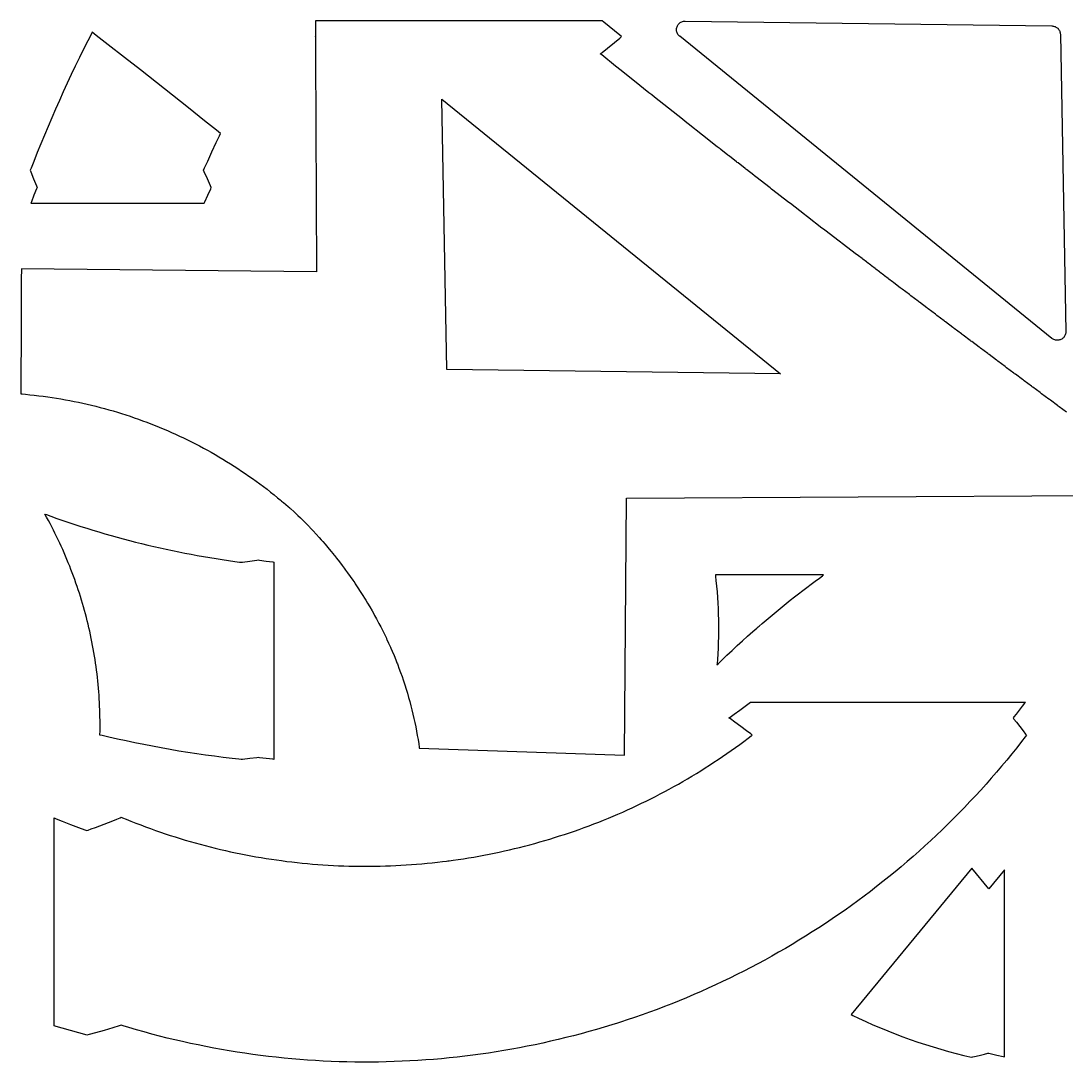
# Model space of a CAD drawing. Extents: x 0 to 1082, y 1687 to 2376.
# Drawn here: x 0 to 691, y 1687 to 2376 of the extents above; entities that cross this region are included whole.
import ezdxf

# ---------------------------------------------------------------- set-up
doc = ezdxf.new("R2010")
doc.units = 0
doc.header["$MEASUREMENT"] = 0
doc.layers.get('0').update_dxf_attribs({"true_color": 0xffffff})

msp = doc.modelspace()

# ---------------------------------------------------------------- linework, layer by layer
at = {"color": 0}
for p, q in [((384.099, 2375.58), (194.674, 2375.58)), ((194.674, 2375.58), (194.728, 2365.13)), ((385.174, 2374.72), (384.099, 2375.58)), ((395.933, 2366.06), (385.174, 2374.72)), ((433.304, 2369.57), (433.306, 2370.01)), ((433.314, 2369.43), (433.304, 2369.57)), ((433.306, 2370.01), (433.36, 2370.6)), ((433.324, 2369.28), (433.314, 2369.43)), ((433.382, 2368.83), (433.324, 2369.28)), ((433.36, 2370.6), (433.471, 2371.17)), ((433.471, 2371.17), (433.64, 2371.72)), ((433.64, 2371.72), (433.867, 2372.25)), ((433.867, 2372.25), (434.146, 2372.76)), ((434.146, 2372.76), (434.478, 2373.25)), ((434.478, 2373.25), (434.76, 2373.58)), ((434.76, 2373.58), (434.861, 2373.69)), ((434.861, 2373.69), (434.963, 2373.81)), ((434.963, 2373.81), (435.289, 2374.1)), ((435.289, 2374.1), (435.753, 2374.46)), ((435.753, 2374.46), (436.247, 2374.76)), ((436.247, 2374.76), (436.769, 2375.01)), ((436.769, 2375.01), (437.315, 2375.21)), ((437.315, 2375.21), (437.879, 2375.35)), ((437.879, 2375.35), (438.458, 2375.43)), ((438.458, 2375.43), (438.9, 2375.46)), ((438.9, 2375.46), (439.047, 2375.46)), ((439.047, 2375.46), (681.406, 2372.22)), ((681.406, 2372.22), (681.542, 2372.21)), ((681.542, 2372.21), (681.954, 2372.18)), ((681.954, 2372.18), (682.493, 2372.1)), ((682.493, 2372.1), (683.018, 2371.96)), ((683.018, 2371.96), (683.528, 2371.78)), ((683.528, 2371.78), (684.017, 2371.54)), ((684.017, 2371.54), (684.482, 2371.26)), ((684.482, 2371.26), (684.921, 2370.93)), ((684.921, 2370.93), (685.231, 2370.67)), ((685.231, 2370.67), (685.328, 2370.57)), ((685.328, 2370.57), (685.425, 2370.47)), ((685.425, 2370.47), (685.699, 2370.17)), ((685.699, 2370.17), (686.025, 2369.72)), ((686.025, 2369.72), (686.308, 2369.26)), ((686.308, 2369.26), (686.544, 2368.78)), ((44.2832, 2362.51), (41.4796, 2356.93)), ((46.4096, 2366.69), (44.2832, 2362.51)), ((47.1247, 2368.08), (46.4096, 2366.69)), ((49.7922, 2366.01), (47.1247, 2368.08)), ((57.7874, 2359.79), (49.7922, 2366.01)), ((194.728, 2365.25), (194.668, 2353.92)), ((194.728, 2365.13), (194.728, 2365.25)), ((384.1, 2354.79), (395.836, 2364.25)), ((395.836, 2364.25), (397.01, 2365.19)), ((397.01, 2365.19), (395.933, 2366.06)), ((433.51, 2368.26), (433.382, 2368.83)), ((433.694, 2367.72), (433.51, 2368.26)), ((433.933, 2367.19), (433.694, 2367.72)), ((434.226, 2366.69), (433.933, 2367.19)), ((434.569, 2366.22), (434.226, 2366.69)), ((434.96, 2365.78), (434.569, 2366.22)), ((435.283, 2365.49), (434.96, 2365.78)), ((435.397, 2365.39), (435.283, 2365.49)), ((681.339, 2165.72), (435.397, 2365.39)), ((686.544, 2368.78), (686.733, 2368.26)), ((686.733, 2368.26), (686.872, 2367.74)), ((686.872, 2367.74), (686.961, 2367.19)), ((686.961, 2367.19), (686.994, 2366.79)), ((686.994, 2366.79), (686.997, 2366.65)), ((686.997, 2366.65), (690.581, 2170.22)), ((41.4796, 2356.93), (38.7139, 2351.32)), ((68.4351, 2351.47), (57.7874, 2359.79)), ((38.7139, 2351.32), (35.9863, 2345.69)), ((79.0682, 2343.14), (68.4351, 2351.47)), ((194.668, 2353.92), (194.669, 2353.74)), ((194.669, 2353.74), (195.418, 2209.67)), ((382.928, 2353.85), (384.1, 2354.79)), ((383.847, 2353.11), (382.928, 2353.85)), ((393.042, 2345.71), (383.847, 2353.11)), ((35.9863, 2345.69), (33.2968, 2340.06)), ((89.6865, 2334.79), (79.0682, 2343.14)), ((393.963, 2344.97), (393.042, 2345.71)), ((395.874, 2343.44), (393.963, 2344.97)), ((405.438, 2335.78), (395.874, 2343.44)), ((33.2968, 2340.06), (30.6454, 2334.4)), ((100.29, 2326.42), (89.6865, 2334.79)), ((415.015, 2328.14), (405.438, 2335.78)), ((28.0324, 2328.72), (25.4576, 2323.03)), ((30.6454, 2334.4), (28.0324, 2328.72)), ((416.932, 2326.61), (415.015, 2328.14)), ((25.4576, 2323.03), (22.9215, 2317.31)), ((110.878, 2318.03), (100.29, 2326.42)), ((281.558, 2145.17), (278.297, 2323.92)), ((278.297, 2323.92), (502.103, 2142.22)), ((418.774, 2325.15), (416.932, 2326.61)), ((427.987, 2317.83), (418.774, 2325.15)), ((22.9215, 2317.31), (20.4238, 2311.58)), ((121.452, 2309.61), (110.878, 2318.03)), ((437.213, 2310.53), (427.987, 2317.83)), ((20.4238, 2311.58), (17.9647, 2305.83)), ((129.373, 2303.29), (121.452, 2309.61)), ((439.058, 2309.07), (437.213, 2310.53)), ((440.979, 2307.56), (439.058, 2309.07)), ((450.588, 2299.99), (440.979, 2307.56)), ((17.9647, 2305.83), (15.5444, 2300.07)), ((132.011, 2301.19), (129.373, 2303.29)), ((131.282, 2299.68), (132.011, 2301.19)), ((13.1629, 2294.29), (10.8203, 2288.5)), ((15.5444, 2300.07), (13.1629, 2294.29)), ((126.278, 2289.07), (129.12, 2295.14)), ((129.12, 2295.14), (131.282, 2299.68)), ((460.207, 2292.43), (450.588, 2299.99)), ((10.8203, 2288.5), (8.5167, 2282.68)), ((123.486, 2282.97), (126.278, 2289.07)), ((462.132, 2290.92), (460.207, 2292.43)), ((462.603, 2290.54), (462.132, 2290.92)), ((467.311, 2286.86), (462.603, 2290.54)), ((467.782, 2286.49), (467.311, 2286.86)), ((468.257, 2286.13), (467.782, 2286.49)), ((8.5167, 2282.68), (6.8133, 2278.32)), ((121.423, 2278.39), (123.486, 2282.97)), ((473.011, 2282.4), (468.257, 2286.13)), ((473.486, 2282.03), (473.011, 2282.4)), ((473.957, 2281.67), (473.486, 2282.03)), ((478.661, 2277.99), (473.957, 2281.67)), ((6.8133, 2278.32), (6.2521, 2276.86)), ((6.2521, 2276.86), (6.6165, 2275.92)), ((6.6165, 2275.92), (8.4575, 2271.18)), ((120.744, 2276.86), (121.423, 2278.39)), ((121.164, 2275.92), (120.744, 2276.86)), ((123.288, 2271.18), (121.164, 2275.92)), ((479.132, 2277.63), (478.661, 2277.99)), ((479.607, 2277.25), (479.132, 2277.63)), ((484.357, 2273.56), (479.607, 2277.25)), ((484.833, 2273.18), (484.357, 2273.56)), ((485.772, 2272.46), (484.833, 2273.18)), ((8.4575, 2271.18), (10.3232, 2266.46)), ((10.3232, 2266.46), (10.7001, 2265.51)), ((125.44, 2266.46), (123.288, 2271.18)), ((125.875, 2265.51), (125.44, 2266.46)), ((495.165, 2265.15), (485.772, 2272.46)), ((8.6425, 2260.33), (6.9513, 2256)), ((10.3545, 2264.65), (8.6425, 2260.33)), ((10.7001, 2265.51), (10.3545, 2264.65)), ((121.55, 2256), (123.501, 2260.33)), ((123.501, 2260.33), (125.476, 2264.65)), ((125.476, 2264.65), (125.875, 2265.51)), ((496.106, 2264.43), (495.165, 2265.15)), ((497.063, 2263.68), (496.106, 2264.43)), ((506.636, 2256.26), (497.063, 2263.68)), ((6.9513, 2256), (6.6162, 2255.13)), ((6.6162, 2255.13), (121.164, 2255.13)), ((121.164, 2255.13), (121.55, 2256)), ((507.593, 2255.53), (506.636, 2256.26)), ((508.535, 2254.81), (507.593, 2255.53)), ((517.956, 2247.53), (508.535, 2254.81)), ((518.899, 2246.81), (517.956, 2247.53)), ((519.857, 2246.07), (518.899, 2246.81)), ((529.45, 2238.68), (519.857, 2246.07)), ((530.411, 2237.94), (529.45, 2238.68)), ((531.354, 2237.22), (530.411, 2237.94)), ((540.8, 2229.97), (531.354, 2237.22)), ((541.746, 2229.25), (540.8, 2229.97)), ((542.706, 2228.51), (541.746, 2229.25)), ((552.319, 2221.17), (542.706, 2228.51)), ((553.281, 2220.43), (552.319, 2221.17)), ((553.519, 2220.25), (553.281, 2220.43)), ((555.903, 2218.43), (553.519, 2220.25)), ((556.142, 2218.25), (555.903, 2218.43)), ((556.381, 2218.07), (556.142, 2218.25)), ((558.775, 2216.24), (556.381, 2218.07)), ((0.3281, 2211.76), (0.3163, 2204.88)), ((195.418, 2209.67), (0.3281, 2211.76)), ((559.014, 2216.06), (558.775, 2216.24)), ((559.251, 2215.88), (559.014, 2216.06)), ((561.631, 2214.06), (559.251, 2215.88)), ((561.868, 2213.88), (561.631, 2214.06)), ((562.107, 2213.69), (561.868, 2213.88)), ((564.496, 2211.88), (562.107, 2213.69)), ((564.735, 2211.69), (564.496, 2211.88)), ((564.974, 2211.51), (564.735, 2211.69)), ((567.36, 2209.69), (564.974, 2211.51)), ((0.3163, 2204.88), (0.2201, 2170.39)), ((567.599, 2209.51), (567.36, 2209.69)), ((567.838, 2209.33), (567.599, 2209.51)), ((570.235, 2207.51), (567.838, 2209.33)), ((570.475, 2207.33), (570.235, 2207.51)), ((570.713, 2207.15), (570.475, 2207.33)), ((573.093, 2205.33), (570.713, 2207.15)), ((573.332, 2205.15), (573.093, 2205.33)), ((573.571, 2204.97), (573.332, 2205.15)), ((575.961, 2203.17), (573.571, 2204.97)), ((576.2, 2202.99), (575.961, 2203.17)), ((576.676, 2202.61), (576.2, 2202.99)), ((581.439, 2199), (576.676, 2202.61)), ((581.915, 2198.64), (581.439, 2199)), ((582.396, 2198.28), (581.915, 2198.64)), ((587.197, 2194.64), (582.396, 2198.28)), ((587.678, 2194.28), (587.197, 2194.64)), ((588.154, 2193.92), (587.678, 2194.28)), ((592.922, 2190.31), (588.154, 2193.92)), ((593.399, 2189.94), (592.922, 2190.31)), ((593.879, 2189.58), (593.399, 2189.94)), ((598.686, 2185.96), (593.879, 2189.58)), ((599.167, 2185.6), (598.686, 2185.96)), ((599.644, 2185.24), (599.167, 2185.6)), ((604.415, 2181.64), (599.644, 2185.24)), ((604.893, 2181.28), (604.415, 2181.64)), ((605.374, 2180.92), (604.893, 2181.28)), ((610.185, 2177.29), (605.374, 2180.92)), ((610.667, 2176.92), (610.185, 2177.29)), ((611.144, 2176.57), (610.667, 2176.92)), ((615.921, 2172.97), (611.144, 2176.57)), ((0.2201, 2170.39), (0.0741, 2135.92)), ((616.399, 2172.61), (615.921, 2172.97)), ((616.879, 2172.25), (616.399, 2172.61)), ((621.696, 2168.63), (616.879, 2172.25)), ((690.499, 2169.15), (690.382, 2168.63)), ((690.565, 2169.68), (690.499, 2169.15)), ((690.583, 2170.08), (690.565, 2169.68)), ((690.581, 2170.22), (690.583, 2170.08)), ((622.176, 2168.26), (621.696, 2168.63)), ((622.656, 2167.9), (622.176, 2168.26)), ((627.436, 2164.32), (622.656, 2167.9)), ((627.914, 2163.96), (627.436, 2164.32)), ((628.396, 2163.6), (627.914, 2163.96)), ((633.215, 2159.99), (628.396, 2163.6)), ((681.444, 2165.63), (681.339, 2165.72)), ((681.775, 2165.4), (681.444, 2165.63)), ((682.235, 2165.13), (681.775, 2165.4)), ((682.718, 2164.89), (682.235, 2165.13)), ((683.218, 2164.71), (682.718, 2164.89)), ((683.735, 2164.57), (683.218, 2164.71)), ((684.262, 2164.49), (683.735, 2164.57)), ((684.797, 2164.44), (684.262, 2164.49)), ((685.203, 2164.46), (684.797, 2164.44)), ((685.338, 2164.46), (685.203, 2164.46)), ((685.472, 2164.47), (685.338, 2164.46)), ((685.874, 2164.53), (685.472, 2164.47)), ((686.399, 2164.65), (685.874, 2164.53)), ((686.907, 2164.81), (686.399, 2164.65)), ((687.397, 2165.03), (686.907, 2164.81)), ((687.864, 2165.28), (687.397, 2165.03)), ((688.307, 2165.58), (687.864, 2165.28)), ((688.721, 2165.92), (688.307, 2165.58)), ((689.012, 2166.19), (688.721, 2165.92)), ((689.104, 2166.31), (689.012, 2166.19)), ((689.194, 2166.4), (689.104, 2166.31)), ((689.449, 2166.72), (689.194, 2166.4)), ((689.75, 2167.17), (689.449, 2166.72)), ((690.007, 2167.63), (689.75, 2167.17)), ((690.218, 2168.13), (690.007, 2167.63)), ((690.382, 2168.63), (690.218, 2168.13)), ((633.699, 2159.63), (633.215, 2159.99)), ((634.176, 2159.26), (633.699, 2159.63)), ((638.961, 2155.68), (634.176, 2159.26)), ((639.44, 2155.33), (638.961, 2155.68)), ((639.922, 2154.97), (639.44, 2155.33)), ((644.747, 2151.36), (639.922, 2154.97)), ((645.229, 2151), (644.747, 2151.36)), ((645.708, 2150.64), (645.229, 2151)), ((650.496, 2147.07), (645.708, 2150.64)), ((502.103, 2142.22), (281.558, 2145.17)), ((650.975, 2146.71), (650.496, 2147.07)), ((651.458, 2146.35), (650.975, 2146.71)), ((656.285, 2142.75), (651.458, 2146.35)), ((656.768, 2142.39), (656.285, 2142.75)), ((657.247, 2142.03), (656.768, 2142.39)), ((662.039, 2138.46), (657.247, 2142.03)), ((0.0741, 2135.92), (0.0375, 2129.03)), ((662.519, 2138.11), (662.039, 2138.46)), ((663.001, 2137.75), (662.519, 2138.11)), ((667.833, 2134.15), (663.001, 2137.75)), ((0.0375, 2129.03), (0.7779, 2128.96)), ((0.7779, 2128.96), (2.998, 2128.76)), ((2.998, 2128.76), (5.9537, 2128.47)), ((5.9537, 2128.47), (8.9045, 2128.17)), ((8.9045, 2128.17), (11.85, 2127.82)), ((11.85, 2127.82), (14.7901, 2127.44)), ((668.317, 2133.79), (667.833, 2134.15)), ((668.796, 2133.43), (668.317, 2133.79)), ((673.592, 2129.88), (668.796, 2133.43)), ((674.072, 2129.51), (673.592, 2129.88)), ((674.556, 2129.15), (674.072, 2129.51)), ((679.39, 2125.57), (674.556, 2129.15)), ((14.7901, 2127.44), (17.7247, 2127.06)), ((17.7247, 2127.06), (20.6536, 2126.63)), ((20.6536, 2126.63), (23.5764, 2126.17)), ((23.5764, 2126.17), (26.4932, 2125.68)), ((26.4932, 2125.68), (29.4036, 2125.18)), ((29.4036, 2125.18), (32.3075, 2124.64)), ((32.3075, 2124.64), (35.2047, 2124.07)), ((35.2047, 2124.07), (38.095, 2123.47)), ((38.095, 2123.47), (40.9782, 2122.86)), ((40.9782, 2122.86), (43.8542, 2122.21)), ((43.8542, 2122.21), (46.7228, 2121.53)), ((46.7228, 2121.53), (49.5836, 2120.83)), ((49.5836, 2120.83), (52.4365, 2120.1)), ((679.874, 2125.21), (679.39, 2125.57)), ((680.354, 2124.85), (679.874, 2125.21)), ((685.153, 2121.29), (680.354, 2124.85)), ((685.633, 2120.94), (685.153, 2121.29)), ((686.117, 2120.58), (685.633, 2120.94)), ((690.957, 2117), (686.117, 2120.58)), ((52.4365, 2120.1), (55.2815, 2119.35)), ((55.2815, 2119.35), (58.1183, 2118.56)), ((58.1183, 2118.56), (60.9468, 2117.75)), ((60.9468, 2117.75), (63.7665, 2116.92)), ((63.7665, 2116.92), (66.5776, 2116.04)), ((66.5776, 2116.04), (69.3796, 2115.15)), ((69.3796, 2115.15), (72.1725, 2114.24)), ((72.1725, 2114.24), (74.9561, 2113.29)), ((74.9561, 2113.29), (77.73, 2112.32)), ((77.73, 2112.32), (80.4943, 2111.32)), ((80.4943, 2111.32), (83.2488, 2110.31)), ((83.2488, 2110.31), (85.9931, 2109.25)), ((85.9931, 2109.25), (88.7269, 2108.18)), ((88.7269, 2108.18), (91.4506, 2107.07)), ((91.4506, 2107.07), (94.1633, 2105.94)), ((94.1633, 2105.94), (96.8653, 2104.79)), ((96.8653, 2104.79), (99.5562, 2103.61)), ((99.5562, 2103.61), (102.236, 2102.4)), ((102.236, 2102.4), (104.904, 2101.18)), ((104.904, 2101.18), (107.561, 2099.92)), ((107.561, 2099.92), (110.206, 2098.64)), ((110.206, 2098.64), (112.839, 2097.33)), ((112.839, 2097.33), (115.459, 2096)), ((115.459, 2096), (118.068, 2094.64)), ((118.068, 2094.64), (120.664, 2093.25)), ((120.664, 2093.25), (123.247, 2091.85)), ((123.247, 2091.85), (125.817, 2090.4)), ((125.817, 2090.4), (128.374, 2088.94)), ((128.374, 2088.94), (130.917, 2087.46)), ((130.917, 2087.46), (133.448, 2085.96)), ((133.448, 2085.96), (135.964, 2084.42)), ((135.964, 2084.42), (138.467, 2082.86)), ((138.467, 2082.86), (140.956, 2081.28)), ((140.956, 2081.28), (143.429, 2079.67)), ((143.429, 2079.67), (145.889, 2078.04)), ((145.889, 2078.04), (148.335, 2076.39)), ((148.335, 2076.39), (150.765, 2074.71)), ((150.765, 2074.71), (153.181, 2073)), ((153.181, 2073), (155.581, 2071.28)), ((155.581, 2071.28), (157.965, 2069.51)), ((157.965, 2069.51), (160.335, 2067.74)), ((160.335, 2067.74), (162.689, 2065.94)), ((162.689, 2065.94), (165.026, 2064.11)), ((165.026, 2064.11), (167.347, 2062.26)), ((167.347, 2062.26), (169.653, 2060.39)), ((169.653, 2060.39), (171.371, 2058.97)), ((171.371, 2058.97), (171.94, 2058.5)), ((171.94, 2058.5), (172.331, 2058.18)), ((398.918, 1890.28), (400.19, 2060.06)), ((400.19, 2060.06), (748.303, 2062.11)), ((172.331, 2058.18), (173.494, 2057.22)), ((173.494, 2057.22), (175.032, 2055.93)), ((175.032, 2055.93), (176.553, 2054.63)), ((176.553, 2054.63), (177.685, 2053.63)), ((177.685, 2053.63), (178.06, 2053.29)), ((178.06, 2053.29), (178.447, 2052.94)), ((178.447, 2052.94), (180.372, 2051.19)), ((16.1543, 2049.06), (15.8614, 2049.58)), ((15.8614, 2049.58), (16.844, 2049.22)), ((17.0244, 2047.49), (16.1543, 2049.06)), ((16.844, 2049.22), (19.7971, 2048.15)), ((18.1692, 2045.39), (17.0244, 2047.49)), ((19.2957, 2043.28), (18.1692, 2045.39)), ((19.7971, 2048.15), (23.7418, 2046.75)), ((23.7418, 2046.75), (27.6954, 2045.39)), ((27.6954, 2045.39), (31.6576, 2044.04)), ((180.372, 2051.19), (182.276, 2049.42)), ((182.276, 2049.42), (182.654, 2049.07)), ((182.654, 2049.07), (183.004, 2048.74)), ((183.004, 2048.74), (184.744, 2047.06)), ((184.744, 2047.06), (186.468, 2045.38)), ((186.468, 2045.38), (186.811, 2045.03)), ((186.811, 2045.03), (187.171, 2044.67)), ((187.171, 2044.67), (188.96, 2042.86)), ((20.4039, 2041.17), (19.2957, 2043.28)), ((21.4938, 2039.04), (20.4039, 2041.17)), ((22.5654, 2036.9), (21.4938, 2039.04)), ((31.6576, 2044.04), (35.6286, 2042.72)), ((35.6286, 2042.72), (39.6079, 2041.43)), ((39.6079, 2041.43), (43.5956, 2040.18)), ((43.5956, 2040.18), (47.5913, 2038.94)), ((47.5913, 2038.94), (51.595, 2037.74)), ((51.595, 2037.74), (55.6067, 2036.56)), ((188.96, 2042.86), (190.729, 2041.04)), ((190.729, 2041.04), (191.082, 2040.67)), ((191.082, 2040.67), (191.59, 2040.14)), ((191.59, 2040.14), (193.103, 2038.54)), ((193.103, 2038.54), (195.101, 2036.38)), ((23.6186, 2034.76), (22.5654, 2036.9)), ((24.6533, 2032.61), (23.6186, 2034.76)), ((25.6696, 2030.46), (24.6533, 2032.61)), ((55.6067, 2036.56), (59.626, 2035.4)), ((59.626, 2035.4), (63.6529, 2034.28)), ((63.6529, 2034.28), (67.6872, 2033.18)), ((67.6872, 2033.18), (71.7289, 2032.13)), ((71.7289, 2032.13), (75.7776, 2031.08)), ((75.7776, 2031.08), (79.8333, 2030.07)), ((195.101, 2036.38), (197.075, 2034.19)), ((197.075, 2034.19), (198.54, 2032.56)), ((198.54, 2032.56), (199.025, 2032)), ((199.025, 2032), (199.525, 2031.43)), ((199.525, 2031.43), (201.014, 2029.71)), ((26.6675, 2028.29), (25.6696, 2030.46)), ((27.6468, 2026.13), (26.6675, 2028.29)), ((28.6076, 2023.94), (27.6468, 2026.13)), ((29.5499, 2021.75), (28.6076, 2023.94)), ((79.8333, 2030.07), (83.8961, 2029.08)), ((83.8961, 2029.08), (87.9654, 2028.13)), ((87.9654, 2028.13), (92.0413, 2027.19)), ((92.0413, 2027.19), (96.1236, 2026.31)), ((96.1236, 2026.31), (100.212, 2025.43)), ((100.212, 2025.43), (104.307, 2024.58)), ((104.307, 2024.58), (108.408, 2023.76)), ((201.014, 2029.71), (202.979, 2027.39)), ((202.979, 2027.39), (204.919, 2025.06)), ((204.919, 2025.06), (206.358, 2023.29)), ((30.4736, 2019.56), (29.5499, 2021.75)), ((31.3786, 2017.36), (30.4736, 2019.56)), ((32.265, 2015.15), (31.3786, 2017.36)), ((108.408, 2023.76), (112.514, 2022.99)), ((112.514, 2022.99), (116.627, 2022.22)), ((116.627, 2022.22), (120.744, 2021.49)), ((120.744, 2021.49), (124.868, 2020.79)), ((124.868, 2020.79), (128.996, 2020.11)), ((128.996, 2020.11), (133.13, 2019.47)), ((133.13, 2019.47), (137.268, 2018.85)), ((137.268, 2018.85), (141.413, 2018.26)), ((141.413, 2018.26), (144.522, 2017.83)), ((144.522, 2017.83), (145.56, 2017.69)), ((145.56, 2017.69), (146.506, 2017.82)), ((146.506, 2017.82), (151.233, 2018.47)), ((151.233, 2018.47), (155.956, 2019.15)), ((155.956, 2019.15), (156.899, 2019.31)), ((156.899, 2019.31), (157.764, 2019.17)), ((157.764, 2019.17), (162.092, 2018.54)), ((162.092, 2018.54), (166.425, 2017.94)), ((166.425, 2017.94), (167.293, 2017.82)), ((167.293, 2017.82), (167.293, 1887.43)), ((206.358, 2023.29), (206.833, 2022.69)), ((206.833, 2022.69), (207.303, 2022.11)), ((207.303, 2022.11), (208.697, 2020.35)), ((208.697, 2020.35), (210.538, 2017.99)), ((210.538, 2017.99), (212.351, 2015.6)), ((33.1328, 2012.94), (32.265, 2015.15)), ((33.9818, 2010.72), (33.1328, 2012.94)), ((34.8119, 2008.49), (33.9818, 2010.72)), ((212.351, 2015.6), (213.697, 2013.79)), ((213.697, 2013.79), (214.142, 2013.19)), ((214.142, 2013.19), (214.585, 2012.6)), ((214.585, 2012.6), (215.903, 2010.78)), ((215.903, 2010.78), (217.64, 2008.33)), ((35.6235, 2006.26), (34.8119, 2008.49)), ((36.4161, 2004.01), (35.6235, 2006.26)), ((37.19, 2001.78), (36.4161, 2004.01)), ((217.64, 2008.33), (219.351, 2005.89)), ((219.351, 2005.89), (220.618, 2004.03)), ((220.618, 2004.03), (221.036, 2003.4)), ((221.036, 2003.4), (221.458, 2002.79)), ((458.976, 2009.33), (459.089, 2008.4)), ((530.553, 2009.33), (458.976, 2009.33)), ((459.089, 2008.4), (459.401, 2005.63)), ((459.401, 2005.63), (459.778, 2001.92)), ((519.432, 2001.13), (522.194, 2003.19)), ((522.194, 2003.19), (524.969, 2005.26)), ((524.969, 2005.26), (527.756, 2007.31)), ((527.756, 2007.31), (529.851, 2008.83)), ((529.851, 2008.83), (530.553, 2009.33)), ((37.945, 1999.53), (37.19, 2001.78)), ((38.6811, 1997.26), (37.945, 1999.53)), ((39.3983, 1995), (38.6811, 1997.26)), ((221.458, 2002.79), (222.708, 2000.9)), ((222.708, 2000.9), (224.351, 1998.38)), ((224.351, 1998.38), (225.969, 1995.83)), ((459.778, 2001.92), (460.107, 1998.21)), ((460.107, 1998.21), (460.387, 1994.49)), ((511.218, 1994.81), (513.944, 1996.92)), ((513.944, 1996.92), (516.682, 1999.03)), ((516.682, 1999.03), (519.432, 2001.13)), ((40.0965, 1992.74), (39.3983, 1995)), ((40.7758, 1990.46), (40.0965, 1992.74)), ((41.436, 1988.18), (40.7758, 1990.46)), ((225.969, 1995.83), (227.165, 1993.92)), ((227.165, 1993.92), (227.56, 1993.26)), ((227.56, 1993.26), (227.949, 1992.64)), ((227.949, 1992.64), (229.101, 1990.72)), ((229.101, 1990.72), (230.615, 1988.17)), ((460.387, 1994.49), (460.621, 1990.78)), ((460.621, 1990.78), (460.804, 1987.06)), ((503.111, 1988.33), (505.801, 1990.51)), ((505.801, 1990.51), (508.504, 1992.67)), ((508.504, 1992.67), (511.218, 1994.81)), ((42.0772, 1985.89), (41.436, 1988.18)), ((42.6993, 1983.6), (42.0772, 1985.89)), ((43.3024, 1981.31), (42.6993, 1983.6)), ((230.615, 1988.17), (232.101, 1985.58)), ((232.101, 1985.58), (233.2, 1983.65)), ((233.2, 1983.65), (233.561, 1983)), ((233.561, 1983), (233.804, 1982.56)), ((233.804, 1982.56), (235.004, 1980.36)), ((460.804, 1987.06), (460.942, 1983.33)), ((460.942, 1983.33), (461.029, 1979.61)), ((495.117, 1981.74), (497.769, 1983.96)), ((497.769, 1983.96), (500.435, 1986.15)), ((500.435, 1986.15), (503.111, 1988.33)), ((43.8863, 1979.01), (43.3024, 1981.31)), ((44.4508, 1976.71), (43.8863, 1979.01)), ((44.9965, 1974.39), (44.4508, 1976.71)), ((235.004, 1980.36), (236.186, 1978.17)), ((236.186, 1978.17), (236.419, 1977.72)), ((236.419, 1977.72), (236.65, 1977.28)), ((236.65, 1977.28), (237.793, 1975.08)), ((461.029, 1979.61), (461.069, 1975.89)), ((461.069, 1975.89), (461.061, 1972.17)), ((487.235, 1975), (487.886, 1975.57)), ((487.886, 1975.57), (489.849, 1977.26)), ((489.849, 1977.26), (492.476, 1979.51)), ((492.476, 1979.51), (495.117, 1981.74)), ((45.5228, 1972.08), (44.9965, 1974.39)), ((46.0297, 1969.76), (45.5228, 1972.08)), ((46.5176, 1967.44), (46.0297, 1969.76)), ((237.793, 1975.08), (238.915, 1972.86)), ((238.915, 1972.86), (239.136, 1972.42)), ((239.136, 1972.42), (239.36, 1971.97)), ((239.36, 1971.97), (240.461, 1969.72)), ((240.461, 1969.72), (241.543, 1967.47)), ((461.061, 1972.17), (461.004, 1968.43)), ((476.842, 1965.76), (480.282, 1968.86)), ((480.282, 1968.86), (483.747, 1971.94)), ((483.747, 1971.94), (486.36, 1974.25)), ((486.36, 1974.25), (487.235, 1975)), ((487.235, 1975), (487.235, 1975)), ((46.986, 1965.11), (46.5176, 1967.44)), ((47.4351, 1962.78), (46.986, 1965.11)), ((47.8649, 1960.44), (47.4351, 1962.78)), ((241.543, 1967.47), (241.756, 1967.03)), ((241.756, 1967.03), (241.967, 1966.57)), ((241.967, 1966.57), (243.008, 1964.32)), ((243.008, 1964.32), (244.029, 1962.07)), ((244.029, 1962.07), (244.231, 1961.61)), ((460.9, 1964.71), (460.747, 1960.99)), ((461.004, 1968.43), (460.9, 1964.71)), ((470.032, 1959.46), (473.425, 1962.63)), ((473.425, 1962.63), (476.842, 1965.76)), ((48.2751, 1958.11), (47.8649, 1960.44)), ((48.6661, 1955.76), (48.2751, 1958.11)), ((49.0375, 1953.42), (48.6661, 1955.76)), ((244.231, 1961.61), (244.535, 1960.93)), ((244.535, 1960.93), (245.433, 1958.86)), ((245.433, 1958.86), (246.606, 1956.08)), ((246.606, 1956.08), (247.744, 1953.31)), ((460.546, 1957.26), (460.296, 1953.54)), ((460.747, 1960.99), (460.546, 1957.26)), ((463.319, 1953.07), (466.664, 1956.28)), ((466.664, 1956.28), (470.032, 1959.46)), ((49.3894, 1951.07), (49.0375, 1953.42)), ((49.7218, 1948.72), (49.3894, 1951.07)), ((50.0347, 1946.36), (49.7218, 1948.72)), ((247.744, 1953.31), (248.579, 1951.21)), ((248.579, 1951.21), (248.851, 1950.51)), ((248.851, 1950.51), (249.121, 1949.82)), ((249.121, 1949.82), (249.908, 1947.75)), ((460.079, 1950.76), (459.999, 1949.83)), ((459.999, 1949.83), (460.826, 1950.64)), ((460.296, 1953.54), (460.079, 1950.76)), ((460.826, 1950.64), (463.319, 1953.07)), ((50.3279, 1944), (50.0347, 1946.36)), ((50.6017, 1941.64), (50.3279, 1944)), ((50.8557, 1939.28), (50.6017, 1941.64)), ((249.908, 1947.75), (250.932, 1944.97)), ((250.932, 1944.97), (251.922, 1942.18)), ((251.922, 1942.18), (252.646, 1940.08)), ((51.09, 1936.9), (50.8557, 1939.28)), ((51.3046, 1934.54), (51.09, 1936.9)), ((51.4994, 1932.17), (51.3046, 1934.54)), ((252.646, 1940.08), (252.881, 1939.38)), ((252.881, 1939.38), (253.108, 1938.71)), ((253.108, 1938.71), (253.776, 1936.65)), ((253.776, 1936.65), (254.64, 1933.93)), ((51.6746, 1929.79), (51.4994, 1932.17)), ((51.83, 1927.42), (51.6746, 1929.79)), ((51.9656, 1925.03), (51.83, 1927.42)), ((254.64, 1933.93), (255.472, 1931.18)), ((255.472, 1931.18), (256.271, 1928.43)), ((256.271, 1928.43), (257.039, 1925.68)), ((52.0811, 1922.65), (51.9656, 1925.03)), ((52.1769, 1920.26), (52.0811, 1922.65)), ((52.2528, 1917.89), (52.1769, 1920.26)), ((257.039, 1925.68), (257.772, 1922.9)), ((257.772, 1922.9), (258.475, 1920.13)), ((475.083, 1919.93), (478.636, 1922.56)), ((478.636, 1922.56), (481.282, 1924.54)), ((481.282, 1924.54), (482.16, 1925.21)), ((482.16, 1925.21), (663.854, 1925.21)), ((661.838, 1922.58), (659.806, 1919.99)), ((663.351, 1924.56), (661.838, 1922.58)), ((663.854, 1925.21), (663.351, 1924.56)), ((52.3088, 1915.5), (52.2528, 1917.89)), ((52.3446, 1913.11), (52.3088, 1915.5)), ((258.475, 1920.13), (259.144, 1917.35)), ((259.144, 1917.35), (259.781, 1914.56)), ((259.781, 1914.56), (260.385, 1911.75)), ((467.897, 1914.81), (468.803, 1915.44)), ((468.882, 1914.13), (467.897, 1914.81)), ((468.803, 1915.44), (471.504, 1917.35)), ((471.821, 1912.04), (468.882, 1914.13)), ((471.504, 1917.35), (475.083, 1919.93)), ((656.211, 1915.46), (655.694, 1914.81)), ((655.694, 1914.81), (656.258, 1914.11)), ((657.757, 1917.39), (656.211, 1915.46)), ((656.258, 1914.11), (657.942, 1912)), ((659.806, 1919.99), (657.757, 1917.39)), ((52.3322, 1905.93), (52.3564, 1908.33)), ((52.3606, 1910.72), (52.3446, 1913.11)), ((52.3564, 1908.33), (52.3606, 1910.72)), ((260.385, 1911.75), (260.957, 1908.94)), ((260.957, 1908.94), (261.496, 1906.14)), ((475.711, 1909.24), (471.821, 1912.04)), ((479.571, 1906.38), (475.711, 1909.24)), ((657.942, 1912), (660.172, 1909.17)), ((660.172, 1909.17), (662.383, 1906.33)), ((52.2881, 1903.54), (52.3015, 1904.14)), ((53.7275, 1903.19), (52.2881, 1903.54)), ((52.3015, 1904.14), (52.3322, 1905.93)), ((58.0515, 1902.18), (53.7275, 1903.19)), ((63.8251, 1900.86), (58.0515, 1902.18)), ((69.6088, 1899.6), (63.8251, 1900.86)), ((75.4018, 1898.38), (69.6088, 1899.6)), ((261.496, 1906.14), (262.001, 1903.32)), ((262.001, 1903.32), (262.474, 1900.49)), ((262.474, 1900.49), (262.914, 1897.65)), ((477.872, 1899.31), (480.642, 1901.38)), ((482.444, 1904.21), (479.571, 1906.38)), ((480.642, 1901.38), (482.71, 1902.94)), ((483.396, 1903.47), (482.444, 1904.21)), ((482.71, 1902.94), (483.396, 1903.47)), ((663.778, 1902.43), (661.364, 1899.31)), ((662.383, 1906.33), (664.031, 1904.19)), ((664.575, 1903.47), (663.778, 1902.43)), ((664.031, 1904.19), (664.575, 1903.47)), ((81.204, 1897.19), (75.4018, 1898.38)), ((87.0153, 1896.06), (81.204, 1897.19)), ((92.8353, 1894.97), (87.0153, 1896.06)), ((98.6638, 1893.93), (92.8353, 1894.97)), ((104.5, 1892.94), (98.6638, 1893.93)), ((110.345, 1892), (104.5, 1892.94)), ((262.914, 1897.65), (263.222, 1895.53)), ((263.222, 1895.53), (263.319, 1894.82)), ((263.319, 1894.82), (398.918, 1890.28)), ((466.639, 1891.26), (469.469, 1893.24)), ((469.469, 1893.24), (472.286, 1895.24)), ((472.286, 1895.24), (475.086, 1897.26)), ((475.086, 1897.26), (477.872, 1899.31)), ((658.115, 1895.17), (654.829, 1891.06)), ((661.364, 1899.31), (658.115, 1895.17)), ((116.197, 1891.11), (110.345, 1892)), ((122.056, 1890.25), (116.197, 1891.11)), ((127.922, 1889.46), (122.056, 1890.25)), ((133.795, 1888.69), (127.922, 1889.46)), ((139.675, 1887.99), (133.795, 1888.69)), ((144.087, 1887.49), (139.675, 1887.99)), ((145.56, 1887.32), (144.087, 1887.49)), ((146.506, 1887.43), (145.56, 1887.32)), ((151.232, 1887.96), (146.506, 1887.43)), ((155.954, 1888.53), (151.232, 1887.96)), ((156.899, 1888.64), (155.954, 1888.53)), ((157.764, 1888.54), (156.899, 1888.64)), ((162.093, 1888.01), (157.764, 1888.54)), ((166.425, 1887.53), (162.093, 1888.01)), ((167.293, 1887.43), (166.425, 1887.53)), ((458.057, 1885.49), (460.932, 1887.39)), ((460.932, 1887.39), (463.793, 1889.31)), ((463.793, 1889.31), (466.639, 1891.26)), ((651.506, 1887), (648.147, 1882.96)), ((654.829, 1891.06), (651.506, 1887)), ((446.414, 1878.11), (449.346, 1879.92)), ((449.346, 1879.92), (452.264, 1881.75)), ((452.264, 1881.75), (455.168, 1883.6)), ((455.168, 1883.6), (458.057, 1885.49)), ((644.751, 1878.96), (641.319, 1875)), ((648.147, 1882.96), (644.751, 1878.96)), ((434.55, 1871.14), (437.536, 1872.85)), ((437.536, 1872.85), (440.508, 1874.58)), ((440.508, 1874.58), (443.468, 1876.33)), ((443.468, 1876.33), (446.414, 1878.11)), ((641.319, 1875), (637.851, 1871.07)), ((422.476, 1864.57), (425.514, 1866.18)), ((425.514, 1866.18), (428.539, 1867.81)), ((428.539, 1867.81), (431.55, 1869.46)), ((431.55, 1869.46), (434.55, 1871.14)), ((634.349, 1867.18), (630.81, 1863.32)), ((637.851, 1871.07), (634.349, 1867.18)), ((407.103, 1856.93), (410.201, 1858.4)), ((410.201, 1858.4), (413.289, 1859.92)), ((413.289, 1859.92), (416.362, 1861.44)), ((416.362, 1861.44), (419.425, 1863)), ((419.425, 1863), (422.476, 1864.57)), ((627.238, 1859.5), (623.629, 1855.71)), ((630.81, 1863.32), (627.238, 1859.5)), ((391.439, 1849.92), (394.594, 1851.28)), ((394.594, 1851.28), (397.739, 1852.65)), ((397.739, 1852.65), (400.871, 1854.06)), ((400.871, 1854.06), (403.993, 1855.47)), ((403.993, 1855.47), (407.103, 1856.93)), ((619.988, 1851.96), (616.313, 1848.25)), ((623.629, 1855.71), (619.988, 1851.96)), ((21.9376, 1848.78), (23.2811, 1848.22)), ((21.9376, 1711.38), (21.9376, 1848.78)), ((23.2811, 1848.22), (27.3269, 1846.58)), ((27.3269, 1846.58), (32.746, 1844.47)), ((32.746, 1844.47), (38.1939, 1842.43)), ((52.2326, 1843.57), (55.0715, 1844.65)), ((55.0715, 1844.65), (57.9025, 1845.75)), ((57.9025, 1845.75), (60.7254, 1846.88)), ((60.7254, 1846.88), (63.5404, 1848.01)), ((63.5404, 1848.01), (65.6464, 1848.88)), ((65.6464, 1848.88), (66.3471, 1849.17)), ((66.3471, 1849.17), (67.1453, 1848.83)), ((67.1453, 1848.83), (69.5458, 1847.85)), ((69.5458, 1847.85), (72.7538, 1846.56)), ((72.7538, 1846.56), (75.9706, 1845.29)), ((75.9706, 1845.29), (79.1961, 1844.06)), ((375.501, 1843.56), (378.71, 1844.78)), ((378.71, 1844.78), (381.908, 1846.03)), ((381.908, 1846.03), (385.096, 1847.31)), ((385.096, 1847.31), (388.272, 1848.6)), ((388.272, 1848.6), (391.439, 1849.92)), ((612.603, 1844.57), (608.86, 1840.93)), ((616.313, 1848.25), (612.603, 1844.57)), ((38.1939, 1842.43), (42.2975, 1840.94)), ((42.2975, 1840.94), (43.6699, 1840.46)), ((43.6699, 1840.46), (44.3863, 1840.72)), ((44.3863, 1840.72), (46.5317, 1841.49)), ((46.5317, 1841.49), (49.386, 1842.51)), ((49.386, 1842.51), (52.2326, 1843.57)), ((79.1961, 1844.06), (82.4301, 1842.85)), ((82.4301, 1842.85), (85.6726, 1841.65)), ((85.6726, 1841.65), (88.9232, 1840.5)), ((88.9232, 1840.5), (92.1819, 1839.38)), ((92.1819, 1839.38), (95.4485, 1838.26)), ((95.4485, 1838.26), (98.7226, 1837.19)), ((356.047, 1836.79), (359.314, 1837.86)), ((359.314, 1837.86), (362.571, 1838.94)), ((362.571, 1838.94), (365.818, 1840.06)), ((365.818, 1840.06), (369.056, 1841.19)), ((369.056, 1841.19), (372.283, 1842.36)), ((372.283, 1842.36), (375.501, 1843.56)), ((608.86, 1840.93), (605.083, 1837.32)), ((98.7226, 1837.19), (102.004, 1836.14)), ((102.004, 1836.14), (105.293, 1835.13)), ((105.293, 1835.13), (108.59, 1834.13)), ((108.59, 1834.13), (111.893, 1833.17)), ((111.893, 1833.17), (115.203, 1832.22)), ((115.203, 1832.22), (118.52, 1831.32)), ((118.52, 1831.32), (121.843, 1830.43)), ((332.938, 1830.11), (336.264, 1830.99)), ((336.264, 1830.99), (339.582, 1831.89)), ((339.582, 1831.89), (342.893, 1832.82)), ((342.893, 1832.82), (346.194, 1833.76)), ((346.194, 1833.76), (349.487, 1834.75)), ((349.487, 1834.75), (352.772, 1835.76)), ((352.772, 1835.76), (356.047, 1836.79)), ((601.275, 1833.76), (597.433, 1830.24)), ((605.083, 1837.32), (601.275, 1833.76)), ((121.843, 1830.43), (125.172, 1829.57)), ((125.172, 1829.57), (128.508, 1828.75)), ((128.508, 1828.75), (131.849, 1827.94)), ((131.849, 1827.94), (135.197, 1827.17)), ((135.197, 1827.17), (138.55, 1826.43)), ((138.55, 1826.43), (141.908, 1825.71)), ((141.908, 1825.71), (145.272, 1825.01)), ((145.272, 1825.01), (148.64, 1824.35)), ((148.64, 1824.35), (152.014, 1823.72)), ((152.014, 1823.72), (155.393, 1823.11)), ((302.657, 1823.47), (306.049, 1824.1)), ((306.049, 1824.1), (309.436, 1824.75)), ((309.436, 1824.75), (312.815, 1825.44)), ((312.815, 1825.44), (316.188, 1826.15)), ((316.188, 1826.15), (319.551, 1826.89)), ((319.551, 1826.89), (322.91, 1827.65)), ((322.91, 1827.65), (326.26, 1828.44)), ((326.26, 1828.44), (329.603, 1829.26)), ((329.603, 1829.26), (332.938, 1830.11)), ((593.56, 1826.74), (589.654, 1823.29)), ((597.433, 1830.24), (593.56, 1826.74)), ((155.393, 1823.11), (158.776, 1822.53)), ((158.776, 1822.53), (162.164, 1821.97)), ((162.164, 1821.97), (165.556, 1821.44)), ((165.556, 1821.44), (168.951, 1820.96)), ((168.951, 1820.96), (172.35, 1820.49)), ((172.35, 1820.49), (175.754, 1820.04)), ((175.754, 1820.04), (179.161, 1819.63)), ((179.161, 1819.63), (182.571, 1819.25)), ((182.571, 1819.25), (185.985, 1818.89)), ((185.985, 1818.89), (189.401, 1818.56)), ((189.401, 1818.56), (192.821, 1818.25)), ((192.821, 1818.25), (196.243, 1817.99)), ((196.243, 1817.99), (199.668, 1817.74)), ((199.668, 1817.74), (203.094, 1817.51)), ((203.094, 1817.51), (206.524, 1817.33)), ((206.524, 1817.33), (209.956, 1817.17)), ((209.956, 1817.17), (213.388, 1817.03)), ((213.388, 1817.03), (216.822, 1816.93)), ((216.822, 1816.93), (220.258, 1816.85)), ((220.258, 1816.85), (223.696, 1816.81)), ((223.696, 1816.81), (227.135, 1816.78)), ((227.135, 1816.78), (230.575, 1816.78)), ((230.575, 1816.78), (234.015, 1816.82)), ((234.015, 1816.82), (237.456, 1816.89)), ((237.456, 1816.89), (240.897, 1816.97)), ((240.897, 1816.97), (244.339, 1817.1)), ((244.339, 1817.1), (247.781, 1817.25)), ((247.781, 1817.25), (251.222, 1817.42)), ((251.222, 1817.42), (254.664, 1817.63)), ((254.664, 1817.63), (258.106, 1817.86)), ((258.106, 1817.86), (261.546, 1818.13)), ((261.546, 1818.13), (264.986, 1818.42)), ((264.986, 1818.42), (268.425, 1818.72)), ((268.425, 1818.72), (271.862, 1819.07)), ((271.862, 1819.07), (275.299, 1819.46)), ((275.299, 1819.46), (278.733, 1819.86)), ((278.733, 1819.86), (281.31, 1820.18)), ((281.31, 1820.18), (282.167, 1820.29)), ((282.167, 1820.29), (283.025, 1820.4)), ((283.025, 1820.4), (285.597, 1820.75)), ((285.597, 1820.75), (289.021, 1821.24)), ((289.021, 1821.24), (292.439, 1821.75)), ((292.439, 1821.75), (295.851, 1822.31)), ((295.851, 1822.31), (299.257, 1822.88)), ((299.257, 1822.88), (302.657, 1823.47)), ((585.717, 1819.88), (581.749, 1816.5)), ((589.654, 1823.29), (585.717, 1819.88)), ((628.421, 1815.53), (548.747, 1718.78)), ((573.718, 1809.86), (569.657, 1806.6)), ((577.749, 1813.15), (573.718, 1809.86)), ((581.749, 1816.5), (577.749, 1813.15)), ((639.76, 1801.76), (628.421, 1815.53)), ((650.154, 1814.39), (639.76, 1801.76)), ((650.154, 1690.78), (650.154, 1814.39)), ((565.567, 1803.38), (561.446, 1800.19)), ((569.657, 1806.6), (565.567, 1803.38)), ((557.294, 1797.06), (553.115, 1793.96)), ((561.446, 1800.19), (557.294, 1797.06)), ((548.906, 1790.89), (544.668, 1787.86)), ((553.115, 1793.96), (548.906, 1790.89)), ((540.401, 1784.89), (536.107, 1781.94)), ((544.668, 1787.86), (540.401, 1784.89)), ((527.435, 1776.18), (523.057, 1773.36)), ((531.785, 1779.04), (527.435, 1776.18)), ((536.107, 1781.94), (531.785, 1779.04)), ((518.653, 1770.58), (514.222, 1767.85)), ((523.057, 1773.36), (518.653, 1770.58)), ((505.282, 1762.5), (500.772, 1759.89)), ((509.765, 1765.15), (505.282, 1762.5)), ((514.222, 1767.85), (509.765, 1765.15)), ((491.676, 1754.79), (487.092, 1752.32)), ((496.238, 1757.32), (491.676, 1754.79)), ((500.772, 1759.89), (496.238, 1757.32)), ((482.482, 1749.88), (477.847, 1747.47)), ((487.092, 1752.32), (482.482, 1749.88)), ((468.506, 1742.82), (463.8, 1740.54)), ((473.189, 1745.13), (468.506, 1742.82)), ((477.847, 1747.47), (473.189, 1745.13)), ((449.544, 1734.01), (444.747, 1731.93)), ((454.319, 1736.15), (449.544, 1734.01)), ((459.071, 1738.32), (454.319, 1736.15)), ((463.8, 1740.54), (459.071, 1738.32)), ((435.088, 1727.89), (430.225, 1725.93)), ((439.928, 1729.89), (435.088, 1727.89)), ((444.747, 1731.93), (439.928, 1729.89)), ((415.511, 1720.35), (410.565, 1718.57)), ((420.436, 1722.17), (415.511, 1720.35)), ((425.342, 1724.03), (420.436, 1722.17)), ((430.225, 1725.93), (425.342, 1724.03)), ((394.357, 1713.14), (390.589, 1711.96)), ((395.61, 1713.54), (394.357, 1713.14)), ((396.862, 1713.94), (395.61, 1713.54)), ((400.614, 1715.17), (396.862, 1713.94)), ((405.6, 1716.85), (400.614, 1715.17)), ((410.565, 1718.57), (405.6, 1716.85)), ((548.747, 1718.78), (549.936, 1718.19)), ((549.936, 1718.19), (553.518, 1716.47)), ((553.518, 1716.47), (558.321, 1714.24)), ((558.321, 1714.24), (563.154, 1712.07)), ((23.2876, 1710.96), (21.9376, 1711.38)), ((27.3467, 1709.75), (23.2876, 1710.96)), ((32.7719, 1708.18), (27.3467, 1709.75)), ((38.2132, 1706.67), (32.7719, 1708.18)), ((42.3039, 1705.57), (38.2132, 1706.67)), ((49.3649, 1706.74), (45.0956, 1705.58)), ((55.0432, 1708.32), (49.3649, 1706.74)), ((60.704, 1709.96), (55.0432, 1708.32)), ((64.9386, 1711.24), (60.704, 1709.96)), ((66.3471, 1711.67), (64.9386, 1711.24)), ((67.6047, 1711.28), (66.3471, 1711.67)), ((71.385, 1710.14), (67.6047, 1711.28)), ((76.4338, 1708.67), (71.385, 1710.14)), ((81.4928, 1707.24), (76.4338, 1708.67)), ((86.5619, 1705.86), (81.4928, 1707.24)), ((370.399, 1706.11), (365.325, 1704.78)), ((375.463, 1707.5), (370.399, 1706.11)), ((380.515, 1708.94), (375.463, 1707.5)), ((385.557, 1710.42), (380.515, 1708.94)), ((390.589, 1711.96), (385.557, 1710.42)), ((563.154, 1712.07), (568.017, 1709.97)), ((568.017, 1709.97), (572.91, 1707.96)), ((572.91, 1707.96), (577.831, 1706)), ((43.6699, 1705.21), (42.3039, 1705.57)), ((45.0956, 1705.58), (43.6699, 1705.21)), ((91.6407, 1704.53), (86.5619, 1705.86)), ((96.7288, 1703.25), (91.6407, 1704.53)), ((101.826, 1702.03), (96.7288, 1703.25)), ((106.931, 1700.85), (101.826, 1702.03)), ((112.045, 1699.71), (106.931, 1700.85)), ((117.167, 1698.64), (112.045, 1699.71)), ((344.94, 1699.93), (339.824, 1698.83)), ((350.05, 1701.07), (344.94, 1699.93)), ((355.15, 1702.25), (350.05, 1701.07)), ((360.243, 1703.5), (355.15, 1702.25)), ((365.325, 1704.78), (360.243, 1703.5)), ((577.831, 1706), (582.778, 1704.13)), ((582.778, 1704.13), (587.754, 1702.33)), ((587.754, 1702.33), (592.754, 1700.6)), ((592.754, 1700.6), (597.781, 1698.94)), ((122.296, 1697.6), (117.167, 1698.64)), ((127.433, 1696.61), (122.296, 1697.6)), ((132.576, 1695.68), (127.433, 1696.61)), ((137.726, 1694.81), (132.576, 1695.68)), ((142.882, 1693.97), (137.726, 1694.81)), ((148.043, 1693.18), (142.882, 1693.97)), ((153.21, 1692.44), (148.043, 1693.18)), ((158.382, 1691.76), (153.21, 1692.44)), ((303.807, 1692.58), (298.638, 1691.89)), ((308.971, 1693.33), (303.807, 1692.58)), ((314.129, 1694.13), (308.971, 1693.33)), ((319.281, 1694.97), (314.129, 1694.13)), ((324.426, 1695.86), (319.281, 1694.97)), ((329.567, 1696.81), (324.426, 1695.86)), ((334.699, 1697.79), (329.567, 1696.81)), ((339.824, 1698.83), (334.699, 1697.79)), ((597.781, 1698.94), (602.832, 1697.36)), ((602.832, 1697.36), (607.906, 1695.85)), ((607.906, 1695.85), (613.003, 1694.42)), ((613.003, 1694.42), (618.121, 1693.06)), ((618.121, 1693.06), (623.261, 1691.78)), ((634.101, 1691.9), (636.933, 1692.6)), ((636.933, 1692.6), (639.054, 1693.14)), ((639.054, 1693.14), (639.76, 1693.32)), ((639.76, 1693.32), (640.622, 1693.1)), ((640.622, 1693.1), (644.947, 1692.01)), ((163.56, 1691.13), (158.382, 1691.76)), ((168.74, 1690.54), (163.56, 1691.13)), ((173.925, 1690), (168.74, 1690.54)), ((179.114, 1689.51), (173.925, 1690)), ((184.306, 1689.07), (179.114, 1689.51)), ((189.5, 1688.68), (184.306, 1689.07)), ((194.699, 1688.33), (189.5, 1688.68)), ((199.897, 1688.04), (194.699, 1688.33)), ((205.099, 1687.81), (199.897, 1688.04)), ((210.303, 1687.61), (205.099, 1687.81)), ((215.506, 1687.47), (210.303, 1687.61)), ((220.711, 1687.38), (215.506, 1687.47)), ((225.917, 1687.33), (220.711, 1687.38)), ((231.122, 1687.33), (225.917, 1687.33)), ((236.326, 1687.39), (231.122, 1687.33)), ((241.532, 1687.5), (236.326, 1687.39)), ((246.735, 1687.65), (241.532, 1687.5)), ((251.938, 1687.85), (246.735, 1687.65)), ((257.138, 1688.1), (251.938, 1687.85)), ((262.336, 1688.4), (257.138, 1688.1)), ((267.532, 1688.75), (262.336, 1688.4)), ((272.725, 1689.15), (267.532, 1688.75)), ((277.915, 1689.6), (272.725, 1689.15)), ((283.101, 1690.1), (277.915, 1689.6)), ((288.285, 1690.65), (283.101, 1690.1)), ((293.464, 1691.25), (288.285, 1690.65)), ((298.638, 1691.89), (293.464, 1691.25)), ((623.261, 1691.78), (627.129, 1690.86)), ((627.129, 1690.86), (628.421, 1690.56)), ((628.421, 1690.56), (629.133, 1690.72)), ((629.133, 1690.72), (631.264, 1691.22)), ((631.264, 1691.22), (634.101, 1691.9)), ((644.947, 1692.01), (649.285, 1690.97)), ((649.285, 1690.97), (650.154, 1690.78))]:
    msp.add_line(p, q, dxfattribs=at)

doc.saveas('drawing.dxf')
